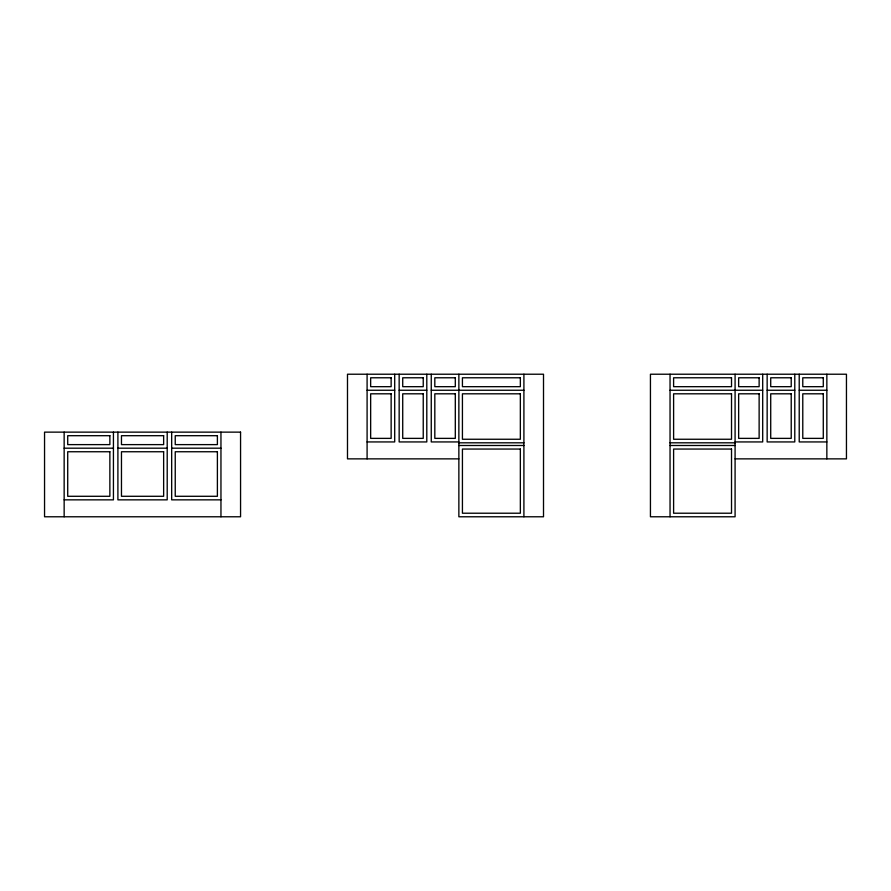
<?xml version="1.0" encoding="UTF-8"?>
<svg xmlns="http://www.w3.org/2000/svg" width="891" height="891" viewBox="0 0 891 891"><rect width="100%" height="100%" fill="white"/><g stroke="black" fill="none" stroke-linecap="round" stroke-linejoin="round"><path stroke-width="1.34" d="M367.092 390.247L394.702 390.247M399.157 390.247L426.8 390.247M431.255 390.247L523.908 390.247M670.043 390.247L762.696 390.247M767.151 390.247L794.783 390.247M799.216 390.247L826.848 390.247M367.092 441.936L394.702 441.936L394.702 374.22M458.865 441.936L431.255 441.936L431.255 374.22M735.086 441.936L762.696 441.936L762.696 374.22M826.848 441.936L799.216 441.936L799.216 374.22M458.865 442.816L523.908 442.816M670.043 442.816L735.086 442.816M458.865 445.489L523.908 445.489M670.043 445.489L735.086 445.489M64.152 448.184L113.435 448.184M117.902 448.184L167.207 448.184M171.673 448.184L220.957 448.184M458.865 458.865L347.49 458.865L347.49 374.22L543.51 374.22L543.51 516.78L458.865 516.78L458.865 374.22M735.086 458.865L846.45 458.865L846.45 374.22L650.441 374.22L650.441 516.78L735.086 516.78L735.086 374.22M64.152 499.851L113.435 499.851L113.435 432.135M220.957 499.851L171.673 499.851L171.673 432.135M826.848 374.22L826.848 458.865M794.783 374.22L794.783 441.936L767.151 441.936L767.151 374.22M670.043 374.22L670.043 516.78M523.908 374.22L523.908 516.78M426.8 374.22L426.8 441.936L399.157 441.936L399.157 374.22M367.092 374.22L367.092 458.865M220.957 432.135L220.957 516.78M167.207 432.135L167.207 499.851L117.902 499.851L117.902 432.135M64.152 432.135L64.152 516.78M391.138 377.784L370.656 377.784L370.656 386.683L391.138 386.683L391.138 377.784M423.236 377.784L402.721 377.784L402.721 386.683L423.236 386.683L423.236 377.784M455.301 377.784L434.819 377.784L434.819 386.683L455.301 386.683L455.301 377.784M520.344 377.784L462.429 377.784L462.429 386.683L520.344 386.683L520.344 377.784M731.522 377.784L673.607 377.784L673.607 386.683L731.522 386.683L731.522 377.784M759.132 377.784L738.65 377.784L738.65 386.683L759.132 386.683L759.132 377.784M791.219 377.784L770.715 377.784L770.715 386.683L791.219 386.683L791.219 377.784M823.284 377.784L802.78 377.784L802.78 386.683L823.284 386.683L823.284 377.784M391.138 393.811L370.656 393.811L370.656 438.372L391.138 438.372L391.138 393.811M423.236 393.811L402.721 393.811L402.721 438.372L423.236 438.372L423.236 393.811M455.301 393.811L434.819 393.811L434.819 438.372L455.301 438.372L455.301 393.811M520.344 393.811L462.429 393.811L462.429 439.252L520.344 439.252L520.344 393.811M731.522 393.811L673.607 393.811L673.607 439.252L731.522 439.252L731.522 393.811M759.132 393.811L738.65 393.811L738.65 438.372L759.132 438.372L759.132 393.811M791.219 393.811L770.715 393.811L770.715 438.372L791.219 438.372L791.219 393.811M823.284 393.811L802.78 393.811L802.78 438.372L823.284 438.372L823.284 393.811M240.559 432.135L44.55 432.135L44.55 516.78L240.559 516.78L240.559 432.135M109.871 435.699L67.716 435.699L67.716 444.62L109.871 444.62L109.871 435.699M163.643 435.699L121.466 435.699L121.466 444.62L163.643 444.62L163.643 435.699M217.393 435.699L175.237 435.699L175.237 444.62L217.393 444.62L217.393 435.699M520.344 449.053L462.429 449.053L462.429 513.216L520.344 513.216L520.344 449.053M731.522 449.053L673.607 449.053L673.607 513.216L731.522 513.216L731.522 449.053M109.871 451.748L67.716 451.748L67.716 496.287L109.871 496.287L109.871 451.748M163.643 451.748L121.466 451.748L121.466 496.287L163.643 496.287L163.643 451.748M217.393 451.748L175.237 451.748L175.237 496.287L217.393 496.287L217.393 451.748"/></g></svg>
